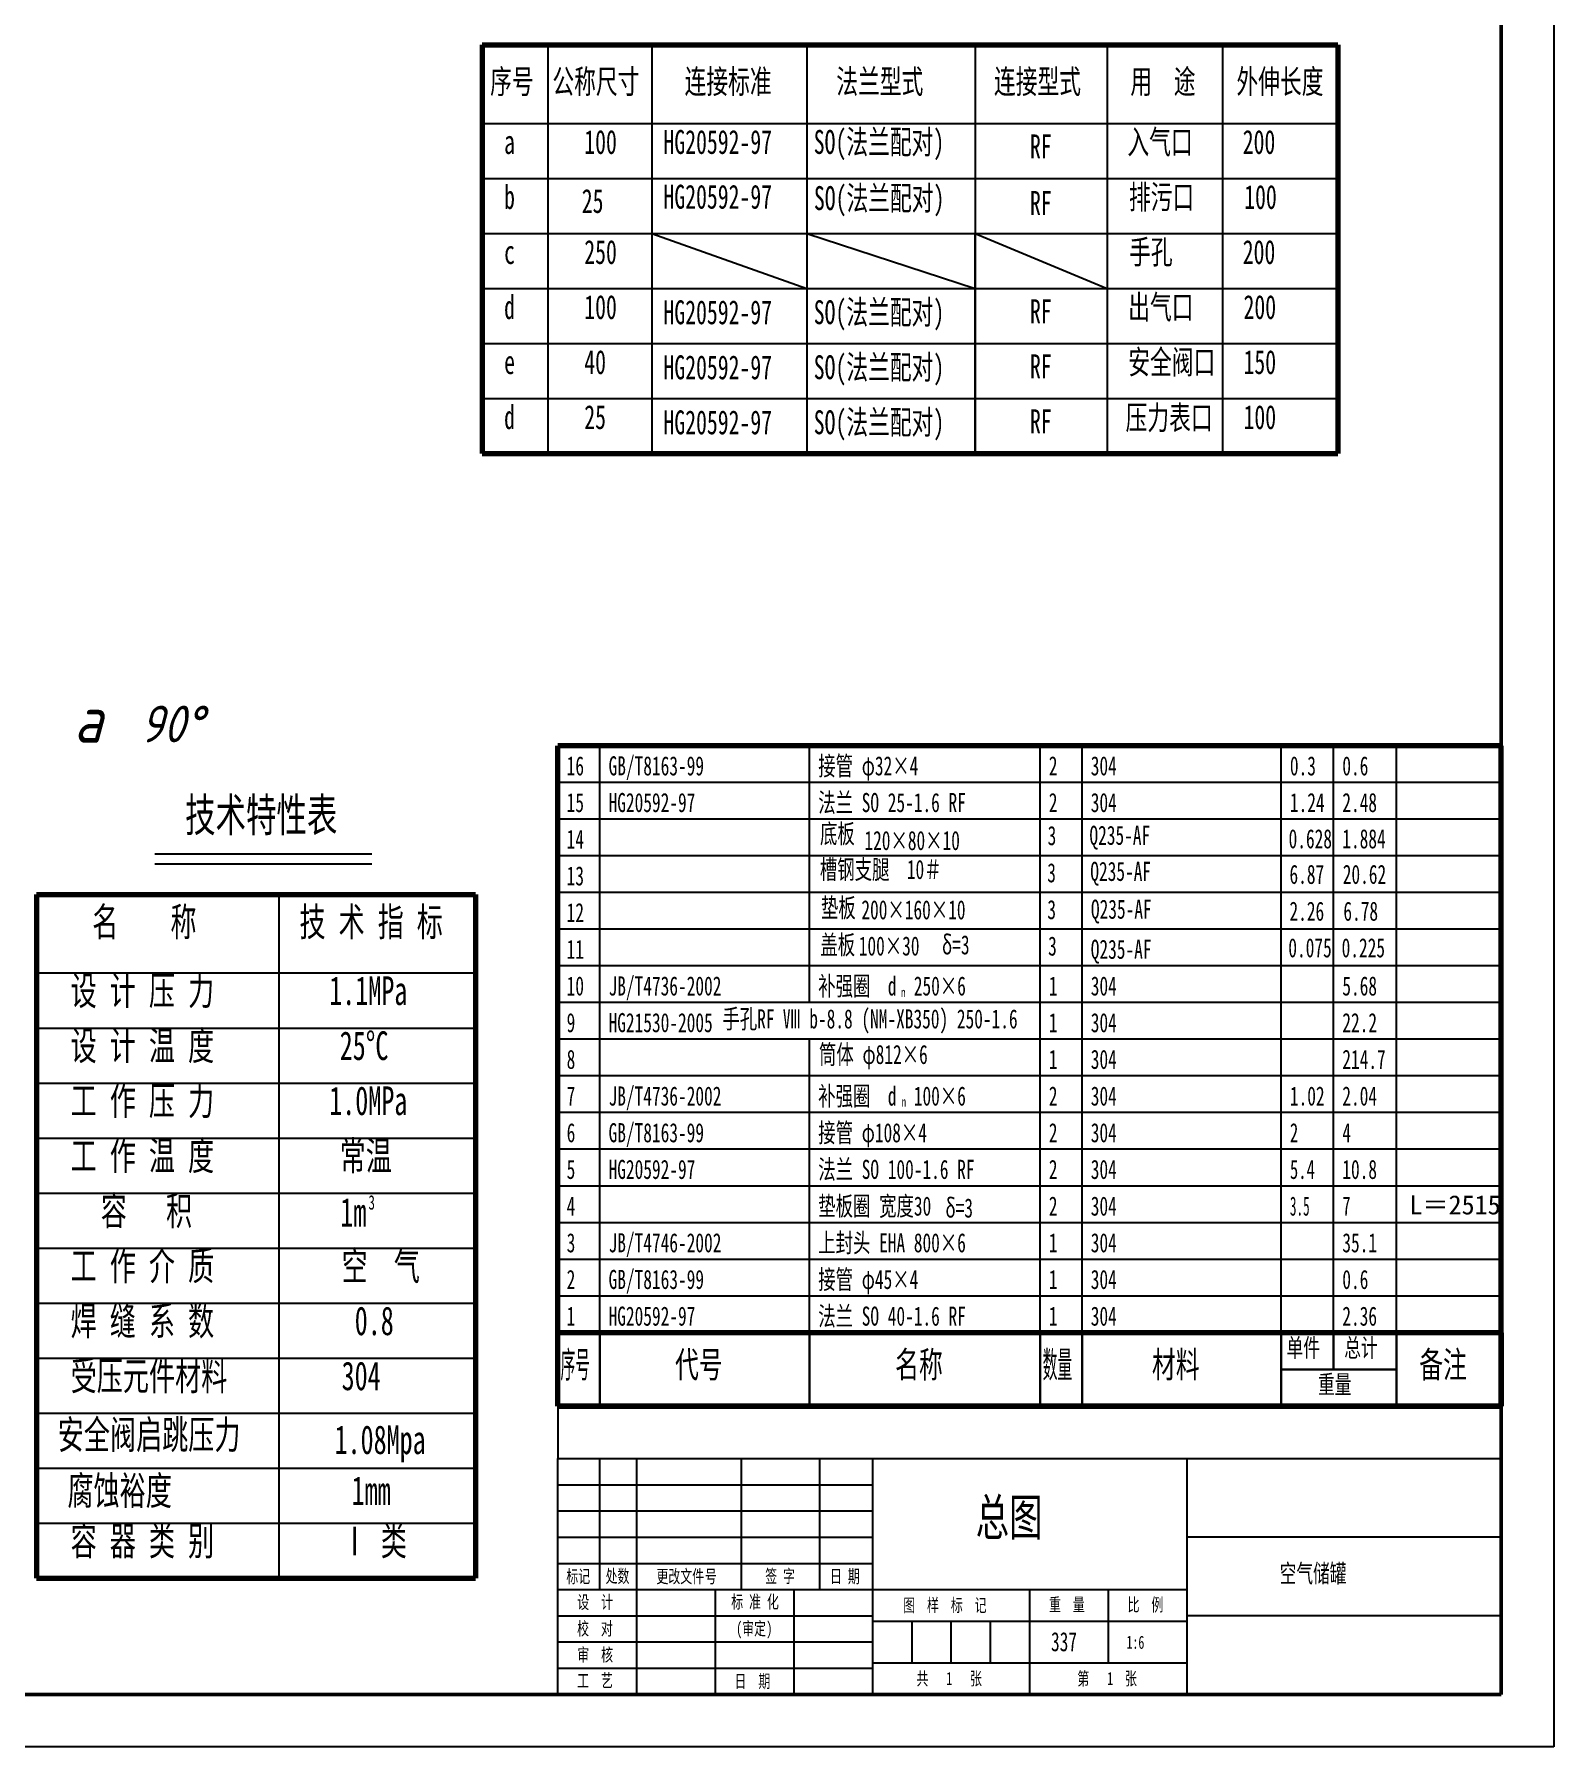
# Model space of a CAD drawing. Header units: millimetres. Extents: x -1120 to 2444, y -2801 to 2245.
# Drawn here: x 705 to 2444, y -2801 to -841 of the extents above; entities that cross this region are included whole.
import ezdxf

# ---------------------------------------------------------------- set-up
doc = ezdxf.new("R2010")
doc.units = ezdxf.units.MM
for name, color, linetype, lineweight in [('CAXA0', 7, 'Continuous', 70), ('CAXA3', 7, 'Continuous', 25), ('CAXA4', 3, 'Continuous', 25)]:
    doc.layers.add(name, color=color, linetype=linetype, lineweight=lineweight)
doc.layers.add('标注', color=254, linetype='Continuous')
doc.styles.add('GB', font='gbeitc.shx', dxfattribs={"bigfont": 'gbcbig.shx'})
doc.styles.get("Standard").update_dxf_attribs({"font": 'SIMFANG.TTF'})
doc.styles.add('TextStyle1', font='SIMFANG.TTF', dxfattribs={"width": 0.412111})
doc.styles.add('TextStyle2', font='SimSun.ttf', dxfattribs={"width": 0.640059})
doc.styles.add('TextStyle3', font='SimSun.ttf', dxfattribs={"width": 0.505855})
doc.styles.add('TextStyle4', font='SimSun.ttf', dxfattribs={"width": 0.6349})
doc.styles.add('UserTxtStyle10', font='SimSun.ttf', dxfattribs={"width": 0.667})
doc.styles.add('UserTxtStyle7', font='SIMFANG.TTF', dxfattribs={"width": 0.667})
doc.styles.add('标准', font='SIMFANG.TTF', dxfattribs={"width": 0.667})

# ---------------------------------------------------------------- blocks, each defined once
blk = doc.blocks.new('CAXBLOCK83', base_point=(1300, -895))
at = {"layer": 'CAXA3', "color": 0, "linetype": 'Continuous', "lineweight": 70}
for p, q in [((1300, -895), (1300, -755)), ((1380, -755), (1300, -755)), ((1300, -895), (1380, -895))]:
    blk.add_line(p, q, dxfattribs=at)
at = {"layer": 'CAXA3', "color": 0, "linetype": 'Continuous', "lineweight": 25}
blk.add_line((1380, -755), (1380, -895), dxfattribs=at)
at = {"layer": 'CAXA3', "color": 0, "linetype": 'Continuous', "lineweight": 25, "insert": (1305, -790.75), "char_height": 50, "attachment_point": 1, "style": 'TextStyle1'}
blk.add_mtext('\\fFangSong_GB2312|b0|i0|p34;序号', dxfattribs=at)
blk = doc.blocks.new('CAXBLOCK84', base_point=(1300, -895))
at = {"layer": 'CAXA3', "color": 0, "linetype": 'Continuous', "lineweight": 25}
for p, q in [((1380, -895), (1380, -755)), ((1780, -755), (1780, -895))]:
    blk.add_line(p, q, dxfattribs=at)
at = {"layer": 'CAXA3', "color": 0, "linetype": 'Continuous', "lineweight": 70}
for p, q in [((1780, -755), (1380, -755)), ((1380, -895), (1780, -895))]:
    blk.add_line(p, q, dxfattribs=at)
at = {"layer": 'CAXA3', "color": 0, "linetype": 'Continuous', "lineweight": 25, "insert": (1523.4, -790.7), "char_height": 50, "attachment_point": 1, "style": 'UserTxtStyle7'}
blk.add_mtext('\\fFangSong_GB2312|b0|i0|p34;代号', dxfattribs=at)
blk = doc.blocks.new('CAXBLOCK85', base_point=(1300, -895))
at = {"layer": 'CAXA3', "color": 0, "linetype": 'Continuous', "lineweight": 25}
for p, q in [((1780, -895), (1780, -755)), ((2220, -755), (2220, -895))]:
    blk.add_line(p, q, dxfattribs=at)
at = {"layer": 'CAXA3', "color": 0, "linetype": 'Continuous', "lineweight": 70}
for p, q in [((2220, -755), (1780, -755)), ((1780, -895), (2220, -895))]:
    blk.add_line(p, q, dxfattribs=at)
at = {"layer": 'CAXA3', "color": 0, "linetype": 'Continuous', "lineweight": 25, "insert": (1943.4, -790.7), "char_height": 50, "attachment_point": 1, "style": 'UserTxtStyle7'}
blk.add_mtext('\\fFangSong_GB2312|b0|i0|p34;名称', dxfattribs=at)
blk = doc.blocks.new('CAXBLOCK86', base_point=(1300, -895))
at = {"layer": 'CAXA3', "color": 0, "linetype": 'Continuous', "lineweight": 25}
for p, q in [((2220, -895), (2220, -755)), ((2300, -755), (2300, -895))]:
    blk.add_line(p, q, dxfattribs=at)
at = {"layer": 'CAXA3', "color": 0, "linetype": 'Continuous', "lineweight": 70}
for p, q in [((2300, -755), (2220, -755)), ((2220, -895), (2300, -895))]:
    blk.add_line(p, q, dxfattribs=at)
at = {"layer": 'CAXA3', "color": 0, "linetype": 'Continuous', "lineweight": 25, "insert": (2225, -790.75), "char_height": 50, "attachment_point": 1, "style": 'TextStyle1'}
blk.add_mtext('\\fFangSong_GB2312|b0|i0|p34;数量', dxfattribs=at)
blk = doc.blocks.new('CAXBLOCK87', base_point=(1300, -895))
at = {"layer": 'CAXA3', "color": 0, "linetype": 'Continuous', "lineweight": 25}
for p, q in [((2300, -895), (2300, -755)), ((2680, -755), (2680, -895))]:
    blk.add_line(p, q, dxfattribs=at)
at = {"layer": 'CAXA3', "color": 0, "linetype": 'Continuous', "lineweight": 70}
for p, q in [((2680, -755), (2300, -755)), ((2300, -895), (2680, -895))]:
    blk.add_line(p, q, dxfattribs=at)
at = {"layer": 'CAXA3', "color": 0, "linetype": 'Continuous', "lineweight": 25, "insert": (2433.4, -790.7), "char_height": 50, "attachment_point": 1, "style": 'UserTxtStyle7'}
blk.add_mtext('\\fFangSong_GB2312|b0|i0|p34;材料', dxfattribs=at)
blk = doc.blocks.new('CAXBLOCK88', base_point=(1300, -895))
at = {"layer": 'CAXA3', "color": 0, "linetype": 'Continuous', "lineweight": 25}
for p, q in [((2680, -895), (2680, -825)), ((2900, -825), (2680, -825)), ((2900, -825), (2900, -895))]:
    blk.add_line(p, q, dxfattribs=at)
at = {"layer": 'CAXA3', "color": 0, "linetype": 'Continuous', "lineweight": 70}
blk.add_line((2680, -895), (2900, -895), dxfattribs=at)
at = {"layer": 'CAXA3', "color": 0, "linetype": 'Continuous', "lineweight": 25, "insert": (2750.3, -836), "char_height": 35, "attachment_point": 1, "style": 'UserTxtStyle7'}
blk.add_mtext('\\fFangSong_GB2312|b0|i0|p34;重量', dxfattribs=at)
blk = doc.blocks.new('CAXBLOCK89', base_point=(1300, -895))
at = {"layer": 'CAXA3', "color": 0, "linetype": 'Continuous', "lineweight": 25}
for p, q in [((2680, -825), (2680, -755)), ((2780, -755), (2780, -825)), ((2680, -825), (2780, -825))]:
    blk.add_line(p, q, dxfattribs=at)
at = {"layer": 'CAXA3', "color": 0, "linetype": 'Continuous', "lineweight": 70}
blk.add_line((2780, -755), (2680, -755), dxfattribs=at)
at = {"layer": 'CAXA3', "color": 0, "linetype": 'Continuous', "lineweight": 25, "insert": (2690.3, -766), "char_height": 35, "attachment_point": 1, "style": 'UserTxtStyle7'}
blk.add_mtext('\\fFangSong_GB2312|b0|i0|p34;单件', dxfattribs=at)
blk = doc.blocks.new('CAXBLOCK90', base_point=(1300, -895))
at = {"layer": 'CAXA3', "color": 0, "linetype": 'Continuous', "lineweight": 25}
for p, q in [((2780, -825), (2780, -755)), ((2900, -755), (2900, -825)), ((2780, -825), (2900, -825))]:
    blk.add_line(p, q, dxfattribs=at)
at = {"layer": 'CAXA3', "color": 0, "linetype": 'Continuous', "lineweight": 70}
blk.add_line((2900, -755), (2780, -755), dxfattribs=at)
at = {"layer": 'CAXA3', "color": 0, "linetype": 'Continuous', "lineweight": 25, "insert": (2800.3, -766), "char_height": 35, "attachment_point": 1, "style": 'UserTxtStyle7'}
blk.add_mtext('\\fFangSong_GB2312|b0|i0|p34;总计', dxfattribs=at)
blk = doc.blocks.new('CAXBLOCK91', base_point=(1300, -895))
at = {"layer": 'CAXA3', "color": 0, "linetype": 'Continuous', "lineweight": 25}
blk.add_line((2900, -895), (2900, -755), dxfattribs=at)
at = {"layer": 'CAXA3', "color": 0, "linetype": 'Continuous', "lineweight": 70}
for p, q in [((3100, -755), (2900, -755)), ((3100, -755), (3100, -895)), ((2900, -895), (3100, -895))]:
    blk.add_line(p, q, dxfattribs=at)
at = {"layer": 'CAXA3', "color": 0, "linetype": 'Continuous', "lineweight": 25, "insert": (2943.4, -790.7), "char_height": 50, "attachment_point": 1, "style": 'UserTxtStyle7'}
blk.add_mtext('\\fFangSong_GB2312|b0|i0|p34;备注', dxfattribs=at)
blk = doc.blocks.new('CAXBLOCK92', base_point=(1300, -895))
at = {"layer": 'CAXA3', "color": 0, "linetype": 'Continuous', "lineweight": 70}
for p, q in [((3100, -895), (3100, -755)), ((3100, -755), (3100, -895))]:
    blk.add_line(p, q, dxfattribs=at)

msp = doc.modelspace()

# ---------------------------------------------------------------- linework, layer by layer
msp.add_line((2444.1, 2244.6), (2444.1, -2801.4))
at = {"lineweight": 50}
for p, q in [((2384.1, 2184.6), (2384.1, -2741.4)), ((2384.1, -2741.4), (-969.9, -2741.4))]:
    msp.add_line(p, q, dxfattribs=at)
at = {"lineweight": -3}
for p, q in [((2384.1, -2285.4), (2384.1, -2243.4)), ((2384.1, -2327.4), (2384.1, -2285.4)), ((2384.1, -2327.4), (2384.1, -2411.4)), ((2384.1, -2411.4), (2384.1, -2327.4)), ((2384.1, -2327.4), (2384.1, -2411.4)), ((1304.1, -2411.4), (1352.1, -2411.4)), ((2384.1, -2411.4), (1304.1, -2411.4)), ((1304.1, -2411.4), (1304.1, -2471.4)), ((1352.1, -2411.4), (1592.1, -2411.4)), ((1592.1, -2411.4), (1856.1, -2411.4)), ((1856.1, -2411.4), (1904.1, -2411.4)), ((1904.1, -2411.4), (2132.1, -2411.4)), ((2132.1, -2411.4), (2264.1, -2411.4)), ((2264.1, -2411.4), (2384.1, -2411.4)), ((2384.1, -2471.4), (2384.1, -2411.4)), ((1304.1, -2741.4), (1304.1, -2471.4)), ((1304.1, -2471.4), (2384.1, -2471.4)), ((1304.1, -2471.4), (2384.1, -2471.4)), ((1352.1, -2621.4), (1352.1, -2471.4)), ((1394.1, -2471.4), (1394.1, -2741.4)), ((1514.1, -2621.4), (1514.1, -2471.4)), ((1604.1, -2621.4), (1604.1, -2471.4)), ((1664.1, -2471.4), (1664.1, -2741.4)), ((2024.1, -2471.4), (2024.1, -2741.4)), ((2384.1, -2471.4), (2384.1, -2741.4)), ((1304.1, -2501.4), (1664.1, -2501.4)), ((1304.1, -2531.4), (1664.1, -2531.4)), ((1304.1, -2561.4), (1664.1, -2561.4)), ((2384.1, -2561.4), (2024.1, -2561.4)), ((1304.1, -2591.4), (1664.1, -2591.4)), ((1304.1, -2621.4), (2024.1, -2621.4)), ((1484.1, -2621.4), (1484.1, -2741.4)), ((1574.1, -2621.4), (1574.1, -2741.4)), ((1844.1, -2621.4), (1844.1, -2741.4)), ((1934.1, -2621.4), (1934.1, -2705.4)), ((1304.1, -2651.4), (1664.1, -2651.4)), ((1664.1, -2657.4), (2024.1, -2657.4)), ((1709.1, -2657.4), (1709.1, -2705.4)), ((1754.1, -2657.4), (1754.1, -2705.4)), ((1799.1, -2657.4), (1799.1, -2705.4)), ((2384.1, -2651.4), (2024.1, -2651.4)), ((1304.1, -2681.4), (1664.1, -2681.4)), ((1664.1, -2705.4), (2024.1, -2705.4)), ((1304.1, -2711.4), (1484.1, -2711.4)), ((1484.1, -2711.4), (1664.1, -2711.4)), ((2384.1, -2741.4), (1304.1, -2741.4)), ((2444.1, -2801.4), (-1119.9, -2801.4))]:
    msp.add_line(p, q, dxfattribs=at)
at = {"layer": 'CAXA0'}
for p, q in [((1217.5, -852.9), (1915, -852.9)), ((1217.5, -852.9), (1217.5, -1320.9)), ((1816.2, -852.9), (2064.8, -852.9)), ((1948.3, -852.9), (2196.9, -852.9)), ((2196.9, -852.9), (2196.9, -1320.9)), ((1217.5, -1320.9), (1915, -1320.9)), ((1217.5, -1320.9), (1915, -1320.9)), ((1816.2, -1320.9), (2064.8, -1320.9)), ((1816.2, -1320.9), (2064.8, -1320.9)), ((1948.3, -1320.9), (2196.9, -1320.9)), ((707.1, -1825.5), (1209.6, -1825.5)), ((707.1, -1825.5), (707.1, -2608.5)), ((1209.6, -1825.5), (1209.6, -2608.5)), ((2384.1, -2411.4), (1304.1, -2411.4)), ((707.1, -2608.5), (1209.6, -2608.5))]:
    msp.add_line(p, q, dxfattribs=at)
at = {"layer": 'CAXA3'}
for p, q in [((1292.5, -852.9), (1292.5, -1320.9)), ((1411.5, -852.9), (1411.5, -1320.9)), ((1411.5, -852.9), (1411.5, -1320.9)), ((1589, -852.9), (1589, -1320.9)), ((1781.6, -852.9), (1781.6, -1320.9)), ((1932.8, -852.9), (1932.8, -1320.9)), ((2064.8, -852.9), (2064.8, -1320.9)), ((2064.8, -852.9), (2064.8, -1320.9)), ((1217.5, -942.9), (1915, -942.9)), ((1816.2, -942.9), (2064.8, -942.9)), ((1948.3, -942.9), (2196.9, -942.9)), ((1217.5, -1005.9), (1915, -1005.9)), ((1816.2, -1005.9), (2064.8, -1005.9)), ((1948.3, -1005.9), (2196.9, -1005.9)), ((1217.5, -1068.9), (1915, -1068.9)), ((1816.2, -1068.9), (2064.8, -1068.9)), ((1948.3, -1068.9), (2196.9, -1068.9)), ((1217.5, -1131.9), (1915, -1131.9)), ((1816.2, -1131.9), (2064.8, -1131.9)), ((1948.3, -1131.9), (2196.9, -1131.9)), ((1217.5, -1194.9), (1915, -1194.9)), ((1217.5, -1194.9), (1915, -1194.9)), ((1816.2, -1194.9), (2064.8, -1194.9)), ((1816.2, -1194.9), (2064.8, -1194.9)), ((1948.3, -1194.9), (2196.9, -1194.9)), ((1217.5, -1257.9), (1915, -1257.9)), ((1217.5, -1257.9), (1915, -1257.9)), ((1816.2, -1257.9), (2064.8, -1257.9)), ((1816.2, -1257.9), (2064.8, -1257.9)), ((1948.3, -1257.9), (2196.9, -1257.9)), ((1948.3, -1257.9), (2196.9, -1257.9)), ((842.8, -1779.1), (1091.2, -1779.1)), ((842.8, -1790.4), (1091.2, -1790.4)), ((984.6, -1825.5), (984.6, -2608.5)), ((707.1, -1915.5), (1209.6, -1915.5)), ((707.1, -1978.5), (1209.6, -1978.5)), ((707.1, -2041.5), (1209.6, -2041.5)), ((707.1, -2104.5), (1209.6, -2104.5)), ((707.1, -2167.5), (1209.6, -2167.5)), ((707.1, -2230.5), (1209.6, -2230.5)), ((707.1, -2293.5), (1209.6, -2293.5)), ((707.1, -2293.5), (1209.6, -2293.5)), ((707.1, -2356.5), (1209.6, -2356.5)), ((707.1, -2419.5), (1209.6, -2419.5)), ((707.1, -2419.5), (1209.6, -2419.5)), ((707.1, -2482.5), (1209.6, -2482.5)), ((707.1, -2545.5), (1209.6, -2545.5)), ((707.1, -2545.5), (1209.6, -2545.5)), ((707.1, -2545.5), (1209.6, -2545.5))]:
    msp.add_line(p, q, dxfattribs=at)
at = {"layer": 'CAXA3', "linetype": 'Continuous', "lineweight": 25}
for p, q in [((2384.1, -1655.4), (1304.1, -1655.4)), ((2384.1, -1655.4), (1304.1, -1655.4)), ((1352.1, -1697.4), (1352.1, -1655.4)), ((1592.1, -1697.4), (1592.1, -1655.4)), ((1856.1, -1697.4), (1856.1, -1655.4)), ((1904.1, -1697.4), (1904.1, -1655.4)), ((2132.1, -1697.4), (2132.1, -1655.4)), ((2192.1, -1697.4), (2192.1, -1655.4)), ((2264.1, -1697.4), (2264.1, -1655.4)), ((2384.1, -1697.4), (1304.1, -1697.4)), ((2384.1, -1697.4), (1304.1, -1697.4)), ((1352.1, -1739.4), (1352.1, -1697.4)), ((1592.1, -1739.4), (1592.1, -1697.4)), ((1856.1, -1739.4), (1856.1, -1697.4)), ((1904.1, -1739.4), (1904.1, -1697.4)), ((2132.1, -1739.4), (2132.1, -1697.4)), ((2192.1, -1739.4), (2192.1, -1697.4)), ((2264.1, -1739.4), (2264.1, -1697.4)), ((2384.1, -1739.4), (1304.1, -1739.4)), ((2384.1, -1739.4), (1304.1, -1739.4)), ((1352.1, -1781.4), (1352.1, -1739.4)), ((1592.1, -1781.4), (1592.1, -1739.4)), ((1856.1, -1781.4), (1856.1, -1739.4)), ((1904.1, -1781.4), (1904.1, -1739.4)), ((2132.1, -1781.4), (2132.1, -1739.4)), ((2192.1, -1781.4), (2192.1, -1739.4)), ((2264.1, -1781.4), (2264.1, -1739.4)), ((2384.1, -1781.4), (1304.1, -1781.4)), ((2384.1, -1781.4), (1304.1, -1781.4)), ((2384.1, -1781.4), (1304.1, -1781.4)), ((2384.1, -1781.4), (1304.1, -1781.4)), ((2384.1, -1781.4), (1304.1, -1781.4)), ((1352.1, -1823.4), (1352.1, -1781.4)), ((1592.1, -1823.4), (1592.1, -1781.4)), ((1856.1, -1823.4), (1856.1, -1781.4)), ((1904.1, -1823.4), (1904.1, -1781.4)), ((2132.1, -1823.4), (2132.1, -1781.4)), ((2192.1, -1823.4), (2192.1, -1781.4)), ((2264.1, -1823.4), (2264.1, -1781.4)), ((2384.1, -1823.4), (1304.1, -1823.4)), ((2384.1, -1823.4), (1304.1, -1823.4)), ((1352.1, -1865.4), (1352.1, -1823.4)), ((1592.1, -1865.4), (1592.1, -1823.4)), ((1856.1, -1865.4), (1856.1, -1823.4)), ((1904.1, -1865.4), (1904.1, -1823.4)), ((2132.1, -1865.4), (2132.1, -1823.4)), ((2192.1, -1865.4), (2192.1, -1823.4)), ((2264.1, -1865.4), (2264.1, -1823.4)), ((2384.1, -1865.4), (1304.1, -1865.4)), ((2384.1, -1865.4), (1304.1, -1865.4)), ((1352.1, -1907.4), (1352.1, -1865.4)), ((1592.1, -1907.4), (1592.1, -1865.4)), ((1856.1, -1907.4), (1856.1, -1865.4)), ((1904.1, -1907.4), (1904.1, -1865.4)), ((2132.1, -1907.4), (2132.1, -1865.4)), ((2192.1, -1907.4), (2192.1, -1865.4)), ((2264.1, -1907.4), (2264.1, -1865.4)), ((2384.1, -1907.4), (1304.1, -1907.4)), ((2384.1, -1907.4), (1304.1, -1907.4)), ((1352.1, -1949.4), (1352.1, -1907.4)), ((1592.1, -1949.4), (1592.1, -1907.4)), ((1856.1, -1949.4), (1856.1, -1907.4)), ((1904.1, -1949.4), (1904.1, -1907.4)), ((2132.1, -1949.4), (2132.1, -1907.4)), ((2192.1, -1949.4), (2192.1, -1907.4)), ((2264.1, -1949.4), (2264.1, -1907.4)), ((2384.1, -1949.4), (1304.1, -1949.4)), ((2384.1, -1949.4), (1304.1, -1949.4)), ((1352.1, -1991.4), (1352.1, -1949.4)), ((1856.1, -1991.4), (1856.1, -1949.4)), ((1904.1, -1991.4), (1904.1, -1949.4)), ((2132.1, -1991.4), (2132.1, -1949.4)), ((2192.1, -1991.4), (2192.1, -1949.4)), ((2264.1, -1991.4), (2264.1, -1949.4)), ((2384.1, -1991.4), (1304.1, -1991.4)), ((2384.1, -1991.4), (1304.1, -1991.4)), ((1352.1, -2033.4), (1352.1, -1991.4)), ((1592.1, -2033.4), (1592.1, -1991.4)), ((1856.1, -2033.4), (1856.1, -1991.4)), ((1904.1, -2033.4), (1904.1, -1991.4)), ((2132.1, -2033.4), (2132.1, -1991.4)), ((2192.1, -2033.4), (2192.1, -1991.4)), ((2264.1, -2033.4), (2264.1, -1991.4)), ((2384.1, -2033.4), (1304.1, -2033.4)), ((2384.1, -2033.4), (1304.1, -2033.4)), ((1352.1, -2075.4), (1352.1, -2033.4)), ((1592.1, -2075.4), (1592.1, -2033.4)), ((1856.1, -2075.4), (1856.1, -2033.4)), ((1904.1, -2075.4), (1904.1, -2033.4)), ((2132.1, -2075.4), (2132.1, -2033.4)), ((2192.1, -2075.4), (2192.1, -2033.4)), ((2264.1, -2075.4), (2264.1, -2033.4)), ((2384.1, -2075.4), (1304.1, -2075.4)), ((2384.1, -2075.4), (1304.1, -2075.4)), ((1352.1, -2117.4), (1352.1, -2075.4)), ((1592.1, -2117.4), (1592.1, -2075.4)), ((1856.1, -2117.4), (1856.1, -2075.4)), ((1904.1, -2117.4), (1904.1, -2075.4)), ((2132.1, -2117.4), (2132.1, -2075.4)), ((2192.1, -2117.4), (2192.1, -2075.4)), ((2264.1, -2117.4), (2264.1, -2075.4)), ((2384.1, -2117.4), (1304.1, -2117.4)), ((2384.1, -2117.4), (1304.1, -2117.4)), ((1352.1, -2159.4), (1352.1, -2117.4)), ((1592.1, -2159.4), (1592.1, -2117.4)), ((1856.1, -2159.4), (1856.1, -2117.4)), ((1904.1, -2159.4), (1904.1, -2117.4)), ((2132.1, -2159.4), (2132.1, -2117.4)), ((2192.1, -2159.4), (2192.1, -2117.4)), ((2264.1, -2159.4), (2264.1, -2117.4)), ((2384.1, -2159.4), (1304.1, -2159.4)), ((2384.1, -2159.4), (1304.1, -2159.4)), ((1352.1, -2201.4), (1352.1, -2159.4)), ((1592.1, -2201.4), (1592.1, -2159.4)), ((1856.1, -2201.4), (1856.1, -2159.4)), ((1904.1, -2201.4), (1904.1, -2159.4)), ((2132.1, -2201.4), (2132.1, -2159.4)), ((2192.1, -2201.4), (2192.1, -2159.4)), ((2264.1, -2201.4), (2264.1, -2159.4)), ((2384.1, -2201.4), (1304.1, -2201.4)), ((2384.1, -2201.4), (1304.1, -2201.4)), ((1352.1, -2243.4), (1352.1, -2201.4)), ((1592.1, -2243.4), (1592.1, -2201.4)), ((1856.1, -2243.4), (1856.1, -2201.4)), ((1904.1, -2243.4), (1904.1, -2201.4)), ((2132.1, -2243.4), (2132.1, -2201.4)), ((2192.1, -2243.4), (2192.1, -2201.4)), ((2264.1, -2243.4), (2264.1, -2201.4)), ((2384.1, -2243.4), (1304.1, -2243.4)), ((2384.1, -2243.4), (1304.1, -2243.4)), ((1352.1, -2285.4), (1352.1, -2243.4)), ((1592.1, -2285.4), (1592.1, -2243.4)), ((1856.1, -2285.4), (1856.1, -2243.4)), ((1904.1, -2285.4), (1904.1, -2243.4)), ((2132.1, -2285.4), (2132.1, -2243.4)), ((2192.1, -2285.4), (2192.1, -2243.4)), ((2264.1, -2285.4), (2264.1, -2243.4)), ((2384.1, -2285.4), (1304.1, -2285.4)), ((2384.1, -2285.4), (1304.1, -2285.4)), ((1352.1, -2327.4), (1352.1, -2285.4)), ((1592.1, -2327.4), (1592.1, -2285.4)), ((1856.1, -2327.4), (1856.1, -2285.4)), ((1904.1, -2327.4), (1904.1, -2285.4)), ((2132.1, -2327.4), (2132.1, -2285.4)), ((2192.1, -2327.4), (2192.1, -2285.4)), ((2264.1, -2327.4), (2264.1, -2285.4)), ((2384.1, -2327.4), (1304.1, -2327.4))]:
    msp.add_line(p, q, dxfattribs=at)
at = {"layer": 'CAXA3', "linetype": 'Continuous', "lineweight": 70}
for p, q in [((1304.1, -1697.4), (1304.1, -1655.4)), ((2384.1, -1655.4), (1304.1, -1655.4)), ((2384.1, -1697.4), (2384.1, -1655.4)), ((1304.1, -1739.4), (1304.1, -1697.4)), ((2384.1, -1739.4), (2384.1, -1697.4)), ((1304.1, -1781.4), (1304.1, -1739.4)), ((2384.1, -1781.4), (2384.1, -1739.4)), ((1304.1, -1823.4), (1304.1, -1781.4)), ((2384.1, -1823.4), (2384.1, -1781.4)), ((1304.1, -1865.4), (1304.1, -1823.4)), ((2384.1, -1865.4), (2384.1, -1823.4)), ((1304.1, -1907.4), (1304.1, -1865.4)), ((2384.1, -1907.4), (2384.1, -1865.4)), ((1304.1, -1949.4), (1304.1, -1907.4)), ((2384.1, -1949.4), (2384.1, -1907.4)), ((1304.1, -1991.4), (1304.1, -1949.4)), ((2384.1, -1991.4), (2384.1, -1949.4)), ((1304.1, -2033.4), (1304.1, -1991.4)), ((2384.1, -2033.4), (2384.1, -1991.4)), ((1304.1, -2075.4), (1304.1, -2033.4)), ((2384.1, -2075.4), (2384.1, -2033.4)), ((1304.1, -2117.4), (1304.1, -2075.4)), ((2384.1, -2117.4), (2384.1, -2075.4)), ((1304.1, -2159.4), (1304.1, -2117.4)), ((2384.1, -2159.4), (2384.1, -2117.4)), ((1304.1, -2201.4), (1304.1, -2159.4)), ((2384.1, -2201.4), (2384.1, -2159.4)), ((1304.1, -2243.4), (1304.1, -2201.4)), ((2384.1, -2243.4), (2384.1, -2201.4)), ((1304.1, -2285.4), (1304.1, -2243.4)), ((2384.1, -2285.4), (2384.1, -2243.4)), ((1304.1, -2327.4), (1304.1, -2285.4)), ((2384.1, -2327.4), (2384.1, -2285.4))]:
    msp.add_line(p, q, dxfattribs=at)
at = {"layer": '标注'}
for p, q in [((1411.5, -1068.9), (1589, -1131.9)), ((1589, -1068.9), (1781.6, -1131.9)), ((1781.6, -1320.9), (1781.6, -1068.9)), ((1781.6, -1068.9), (1932.8, -1131.9))]:
    msp.add_line(p, q, dxfattribs=at)

# ---------------------------------------------------------------- block references
at = {"layer": 'CAXA3', "xscale": 0.5999999999994543, "yscale": 0.5999999999994543, "zscale": 0.6000000000001364}
for name in ['CAXBLOCK83', 'CAXBLOCK84', 'CAXBLOCK85', 'CAXBLOCK86', 'CAXBLOCK87', 'CAXBLOCK89', 'CAXBLOCK90', 'CAXBLOCK91', 'CAXBLOCK92', 'CAXBLOCK88']:
    msp.add_blockref(name, (1304.1, -2411.4), dxfattribs=at)

# ---------------------------------------------------------------- texts
at = {"lineweight": -3, "style": '标准', "width": 0.667}
for s, p in [('标记', (1313.7, -2613.8)), ('处数', (1358.7, -2613.5)), ('更改文件', (1416.9, -2613.8)), ('号', (1472.3, -2613.8)), ('签 字', (1541.4, -2613.5)), ('日 期', (1615.5, -2613.8)), ('设  计', (1326.3, -2643.3)), ('标 准 化', (1502.5, -2642.9)), ('图  样  标  记', (1699.4, -2646.8)), ('重  量', (1866.3, -2646.1)), ('比  例', (1956.3, -2646.2)), ('校  对', (1326.1, -2673.6)), ('(', (1508.2, -2673.5)), ('审定', (1515.1, -2673.5)), (')', (1542.8, -2673.5)), ('1:6', (1955, -2689.2)), ('审  核', (1326.3, -2703.5)), ('工  艺', (1326.1, -2733.1)), ('日  期', (1506.3, -2733.8)), ('共   1   张', (1714.6, -2730.8)), ('第   1  张', (1898.8, -2730.8))]:
    msp.add_text(s, height=15, dxfattribs=at).set_placement(p)
at = {"lineweight": -3, "insert": (1782.4, -2517.6), "char_height": 42, "attachment_point": 1, "style": '标准'}
msp.add_mtext('{\\fFangSong_GB2312|b0|i0|c134|p34;总}图', dxfattribs=at)
at = {"insert": (2130.4, -2592.4), "char_height": 21, "attachment_point": 1, "style": '标准'}
msp.add_mtext('{\\fFangSong_GB2312|b0|i0|c134|p34;空气储罐}', dxfattribs=at)
at = {"layer": 'CAXA3', "linetype": 'Continuous', "lineweight": 25, "attachment_point": 1}
for s, insert, char_height, style in [('\\fSimSun|b0|i0|p34;GB/T8163-99', (1362.1, -1667.4), 21.898, '标准'), ('接管 φ32×4 ', (1602.1, -1667.4), 21.9, '标准'), ('16', (1314.1, -1667.4), 21.9, '标准'), ('2', (1866.1, -1667.4), 21.9, '标准'), ('{\\fSimSun|b0|i0|c0|p34;304}', (1914.1, -1667.4), 21.898, '标准'), ('0.3', (2142.1, -1667.4), 21.9, '标准'), ('0.6', (2202.1, -1667.4), 21.9, '标准'), ('15', (1314.1, -1709.4), 21.9, '标准'), ('HG20592-97', (1362.1, -1709.4), 21.9, '标准'), ('法兰 SO 25-1.6 RF', (1602.1, -1709.4), 21.898, '标准'), ('2', (1866.1, -1709.4), 21.9, '标准'), ('304', (1914.1, -1709.4), 21.9, '标准'), ('1.24', (2142.1, -1709.4), 21.9, '标准'), ('2.48', (2202.1, -1709.4), 21.9, '标准'), ('{\\fSimSun|b0|i0|c134|p34;底板}', (1604.1, -1745.1), 21.898, '标准'), ('14', (1314.1, -1751.4), 21.9, '标准'), ('120×80×10', (1655, -1752.9), 21.9, '标准'), ('3', (1864.7, -1747.3), 21.9, '标准'), ('Q235-AF', (1912.6, -1746.9), 21.9, '标准'), ('0.628', (2140.6, -1750.9), 21.9, '标准'), ('1.884', (2202.1, -1750.9), 21.9, '标准'), ('{\\fSimSun|b0|i0|c134|p34;槽钢支腿}  10{\\fSimSun|b0|i0|c134|p34;＃}  ', (1604, -1786), 21.898, '标准'), ('13', (1314.1, -1793.4), 21.9, '标准'), ('3', (1864.3, -1789.8), 21.9, '标准'), ('Q235-AF', (1913.6, -1788.2), 21.9, '标准'), ('6.87', (2141.6, -1791.6), 21.9, '标准'), ('20.62', (2202.6, -1791.6), 21.9, '标准'), ('12', (1314.1, -1835.4), 21.9, '标准'), ('{\\fSimSun|b0|i0|c134|p34;垫板}', (1605.2, -1829.9), 21.898, '标准'), ('200×160×10', (1651.5, -1832.2), 21.9, '标准'), ('3', (1864.4, -1832), 21.9, '标准'), ('Q235-AF', (1914.3, -1831.5), 21.9, '标准'), ('2.26', (2141.6, -1833.8), 21.9, '标准'), ('6.78', (2203.3, -1833.8), 21.9, '标准'), ('11', (1314.1, -1877.4), 21.9, '标准'), ('{\\fSimSun|b0|i0|c134|p34;盖板}          {\\fSimSun|b0|i0|c134|p34;δ}=3', (1604.5, -1872.3), 21.898, '标准'), ('100×30', (1648.5, -1873.6), 21.9, '标准'), ('3', (1865.3, -1873.7), 21.9, '标准'), ('Q235-AF', (1914.1, -1877.4), 21.9, '标准'), ('0.075', (2140.3, -1875.7), 21.9, '标准'), ('0.225', (2201.3, -1875.7), 21.9, '标准'), ('10', (1314.1, -1919.4), 21.9, '标准'), ('JB/T4736-2002', (1362.1, -1919.4), 21.898, '标准'), ('{\\fSimSun|b0|i0|c134|p34;补强圈}  d  250{\\fFangSong_GB2312|b0|i0|c134|p34;×}6', (1602.1, -1919.4), 21.898, '标准'), ('{\\fSimSun|b0|i0|c0|p34;1}', (1866.1, -1919.4), 21.898, '标准'), ('304', (1914.1, -1919.4), 21.9, '标准'), ('5.68', (2202.1, -1919.4), 21.9, '标准'), ('{\\fSimSun|b0|i0|c0|p34;n}', (1697, -1932), 10.949, '标准'), ('{\\fSimSun|b0|i0|c134|p34;手孔RF Ⅷ b-8.8 (NM-XB350) 250-1.6}', (1492.4, -1957.1), 21.898, '标准'), ('9', (1314.1, -1961.4), 21.9, '标准'), ('{\\fSimSun|b0|i0|c0|p34;HG21530-2005}', (1362.1, -1961.4), 21.898, '标准'), ('1', (1866.1, -1961.4), 21.9, '标准'), ('{\\fSimSun|b0|i0|c0|p34;304}', (1914.1, -1961.4), 21.898, '标准'), ('22.2', (2202.1, -1961.4), 21.9, '标准'), ('{\\fFangSong_GB2312|b0|i0|c134|p34;筒体} φ812×6 ', (1603, -1997.8), 21.898, '标准'), ('8', (1314.1, -2003.4), 21.9, '标准'), ('\\fSimSun|b0|i0|p34;1', (1866.1, -2003.4), 21.898, '标准'), ('304', (1914.1, -2003.4), 21.9, '标准'), ('214.7', (2202.1, -2003.4), 21.9, '标准'), ('7', (1314.1, -2045.4), 21.9, '标准'), ('JB/T4736-2002', (1362.1, -2045.4), 21.898, '标准'), ('{\\fSimSun|b0|i0|c134|p34;补强圈}  d  100{\\fFangSong_GB2312|b0|i0|c134|p34;×}6', (1602.1, -2045.4), 21.898, '标准'), ('{\\fSimSun|b0|i0|c0|p34;2}', (1866.1, -2045.4), 21.898, '标准'), ('304', (1914.1, -2045.4), 21.9, '标准'), ('1.02', (2142.1, -2045.4), 21.9, '标准'), ('2.04', (2202.1, -2045.4), 21.9, '标准'), ('{\\fSimSun|b0|i0|c0|p34;n}', (1697.7, -2057.5), 10.949, '标准'), ('6', (1314.1, -2087.4), 21.9, '标准'), ('\\fSimSun|b0|i0|p34;GB/T8163-99', (1362.1, -2087.4), 21.898, '标准'), ('接管 φ108×4 ', (1602.1, -2087.4), 21.9, '标准'), ('2', (1866.1, -2087.4), 21.9, '标准'), ('{\\fSimSun|b0|i0|c0|p34;304}', (1914.1, -2087.4), 21.898, '标准'), ('2', (2142.1, -2087.4), 21.9, 'TextStyle2'), ('4', (2202.1, -2087.4), 21.9, '标准'), ('\\fSimSun|b0|i0|p34;5', (1314.1, -2129.4), 21.898, '标准'), ('HG20592-97', (1362.1, -2129.4), 21.9, '标准'), ('法兰 SO 100-1.6 RF', (1602.1, -2129.4), 21.898, '标准'), ('2', (1866.1, -2129.4), 21.9, '标准'), ('304', (1914.1, -2129.4), 21.9, '标准'), ('5.4', (2142.1, -2129.4), 21.9, 'TextStyle2'), ('10.8', (2202.1, -2129.4), 21.9, '标准'), ('\\fSimSun|b0|i0|p34;4', (1314.1, -2171.4), 21.898, '标准'), ('{\\fSimSun|b0|i0|c134|p34;垫板圈} {\\fSimSun|b0|i0|c134|p34;宽度}30 ', (1602.1, -2171.4), 21.898, '标准'), ('   δ=3\\P', (1717.8, -2173.6), 21.9, '标准'), ('2', (1866.1, -2171.4), 21.9, '标准'), ('304', (1914.1, -2171.4), 21.9, '标准'), ('3.5', (2142.1, -2171.4), 21.9, 'TextStyle3'), ('7', (2202.1, -2171.4), 21.9, 'TextStyle4'), ('\\fSimSun|b0|i0|p34;3', (1314.1, -2213.4), 21.898, '标准'), ('JB/T4746-2002', (1362.1, -2213.4), 21.898, '标准'), ('{\\fSimSun|b0|i0|c134|p34;上封头} EHA 800×6', (1602.1, -2213.4), 21.898, '标准'), ('\\fSimSun|b0|i0|p34;1', (1866.1, -2213.4), 21.898, '标准'), ('304', (1914.1, -2213.4), 21.9, '标准'), ('35.1', (2202.1, -2213.4), 21.9, '标准'), ('\\fSimSun|b0|i0|p34;GB/T8163-99', (1362.1, -2255.4), 21.898, '标准'), ('接管 φ45×4 ', (1602.1, -2255.4), 21.9, '标准'), ('\\fSimSun|b0|i0|p34;2', (1314.1, -2255.4), 21.898, '标准'), ('1', (1866.1, -2255.4), 21.9, '标准'), ('{\\fSimSun|b0|i0|c0|p34;304}', (1914.1, -2255.4), 21.898, '标准'), ('0.6', (2202.1, -2255.4), 21.9, '标准'), ('\\fSimSun|b0|i0|p34;1', (1314.1, -2297.4), 21.898, '标准'), ('HG20592-97', (1362.1, -2297.4), 21.9, '标准'), ('法兰 SO 40-1.6 RF', (1602.1, -2297.4), 21.898, '标准'), ('1', (1866.1, -2297.4), 21.9, '标准'), ('304', (1914.1, -2297.4), 21.9, '标准'), ('2.36', (2202.1, -2297.4), 21.9, '标准'), ('337', (1868.6, -2670.1), 21.9, '标准')]:
    msp.add_mtext(s, dxfattribs=dict(at, insert=insert, char_height=char_height, style=style))
at = {"layer": 'CAXA4', "linetype": 'Continuous', "lineweight": 25, "attachment_point": 1}
for s, insert, char_height, style in [('\\fSimSun|b0|i0|p34;序号', (1226.5, -881.2), 27.375, 'UserTxtStyle10'), ('\\fSimSun|b0|i0|p34;公称尺寸', (1297.8, -881.2), 27.375, 'UserTxtStyle10'), ('连接标准', (1449.1, -881.2), 27.38, 'UserTxtStyle10'), ('\\fSimSun|b0|i0|p34;法兰型式', (1622.8, -881.2), 27.375, 'UserTxtStyle10'), ('\\fSimSun|b0|i0|p34;连接型式', (1803.3, -881.2), 27.375, 'UserTxtStyle10'), ('\\fSimSun|b0|i0|p34;用  途', (1959.4, -881.2), 27.375, 'UserTxtStyle10'), ('{\\fSimSun|b0|i0|c134|p34;外伸长度}', (2080.9, -881.2), 27.375, 'UserTxtStyle10'), ('a', (1242.5, -950.4), 27.4, 'UserTxtStyle10'), ('100', (1334.3, -950.4), 27.38, 'UserTxtStyle10'), ('HG20592-97', (1425, -950.4), 27.38, '标准'), ('SO(法兰配对)', (1597, -950.4), 27.38, 'UserTxtStyle10'), ('RF', (1844.5, -955.5), 27.38, 'UserTxtStyle10'), ('{\\fSimSun|b0|i0|c134|p34;入气口}', (1956, -950.4), 27.375, 'UserTxtStyle10'), ('{\\fSimSun|b0|i0|c134|p34;200}', (2088.1, -950.4), 27.375, 'UserTxtStyle10'), ('b', (1242.5, -1013.4), 27.4, 'UserTxtStyle7'), (' 25', (1319, -1018), 27.38, 'UserTxtStyle10'), ('HG20592-97', (1425, -1013.1), 27.38, '标准'), ('SO(法兰配对)', (1597.2, -1014.7), 27.38, 'UserTxtStyle10'), ('{\\fSimSun|b0|i0|c134|p34;排污口}', (1957.8, -1013.4), 27.375, 'UserTxtStyle10'), ('{\\fSimSun|b0|i0|c134|p34;100}', (2089.8, -1013.4), 27.375, 'UserTxtStyle10'), ('RF', (1844.5, -1020.2), 27.38, 'UserTxtStyle10'), ('250', (1334.3, -1076.4), 27.38, 'UserTxtStyle7'), ('{\\fSimSun|b0|i0|c134|p34;手孔}', (1958, -1076.4), 27.375, 'UserTxtStyle10'), ('{\\fSimSun|b0|i0|c134|p34;200}', (2088.1, -1076.4), 27.375, 'UserTxtStyle10'), ('c', (1242.5, -1076.4), 27.4, 'UserTxtStyle7'), ('{\\fSimSun|b0|i0|c134|p34;出气口}', (1957, -1139.4), 27.375, 'UserTxtStyle10'), ('d', (1242.5, -1139.4), 27.4, 'UserTxtStyle7'), ('100', (1334.3, -1139.4), 27.38, 'UserTxtStyle7'), ('HG20592-97', (1425, -1145.4), 27.38, '标准'), ('SO(法兰配对)', (1597, -1145.3), 27.38, 'UserTxtStyle10'), ('RF', (1844.5, -1144.2), 27.38, 'UserTxtStyle10'), ('{\\fSimSun|b0|i0|c134|p34;200}', (2089, -1139.4), 27.375, 'UserTxtStyle10'), ('e', (1242.5, -1202.4), 27.4, 'UserTxtStyle7'), ('40', (1334.3, -1202.4), 27.38, 'UserTxtStyle7'), ('HG20592-97', (1425, -1208.4), 27.38, '标准'), ('SO(法兰配对)', (1597, -1208.3), 27.38, 'UserTxtStyle10'), ('RF', (1844.5, -1207.2), 27.38, 'UserTxtStyle10'), ('{\\fSimSun|b0|i0|c134|p34;安全阀口}', (1957, -1202.4), 27.375, 'UserTxtStyle10'), ('{\\fSimSun|b0|i0|c134|p34;150}', (2089, -1202.4), 27.375, 'UserTxtStyle10'), ('d', (1242.5, -1265.4), 27.4, 'UserTxtStyle7'), ('25', (1334.3, -1265.4), 27.38, 'UserTxtStyle7'), ('HG20592-97', (1425, -1271.4), 27.38, '标准'), ('SO(法兰配对)', (1597, -1271.3), 27.38, 'UserTxtStyle10'), ('RF', (1844.5, -1270.2), 27.38, 'UserTxtStyle10'), ('{\\fSimSun|b0|i0|c134|p34;压力表口}', (1954, -1266), 27.375, 'UserTxtStyle10'), ('{\\fSimSun|b0|i0|c134|p34;100}', (2089, -1265.4), 27.375, 'UserTxtStyle10'), ('\\fSimSun|b0|i0|p34;技术特性表', (877.3, -1715.3), 38.325, 'UserTxtStyle10'), ('\\fSimSun|b0|i0|p34;名    称', (771, -1840.5), 32.85, 'UserTxtStyle10'), ('\\fSimSun|b0|i0|p34;技 术 指 标', (1008.2, -1840.5), 32.85, '标准'), ('\\fSimSun|b0|i0|p34;设 计 压 力', (746.3, -1919.3), 32.85, 'UserTxtStyle10'), ('1.1MPa', (1042.3, -1919.3), 32.85, 'UserTxtStyle10'), ('\\fSimSun|b0|i0|p34;设 计 温 度', (746.3, -1982.3), 32.85, 'UserTxtStyle10'), ('25%%DC', (1054.3, -1982.3), 32.85, 'UserTxtStyle10'), ('\\fSimSun|b0|i0|p34;工 作 压 力', (746.3, -2045.3), 32.85, 'UserTxtStyle10'), ('1.0MPa', (1042.3, -2045.3), 32.85, 'UserTxtStyle10'), ('\\fSimSun|b0|i0|p34;工 作 温 度', (746.3, -2108.3), 32.85, 'UserTxtStyle10'), ('{\\fSimSun|b0|i0|c134|p34;常温}', (1054.3, -2108.3), 32.85, 'UserTxtStyle10'), ('\\fSimSun|b0|i0|p34;容   积', (780.8, -2171.3), 32.85, 'UserTxtStyle10'), ('\\fSimSun|b0|i0|p34;工 作 介 质', (746.3, -2234.3), 32.85, 'UserTxtStyle10'), ('{\\fSimSun|b0|i0|c134|p34;空  气}', (1056.5, -2234.3), 32.85, 'UserTxtStyle10'), ('\\fSimSun|b0|i0|p34;焊 缝 系 数', (746.3, -2297.3), 32.85, 'UserTxtStyle10'), ('0.8', (1071.5, -2297.3), 32.85, 'UserTxtStyle10'), ('{\\fSimSun|b0|i0|c134|p34;受压元件材料}', (746.3, -2360.3), 32.85, 'UserTxtStyle10'), ('{\\fSimSun|b0|i0|c134|p34;304}', (1056.5, -2360.3), 32.85, 'UserTxtStyle10'), ('{\\fSimSun|b0|i0|c134|p54;安全阀启跳压力 }', (731.5, -2427.6), 32.85, 'UserTxtStyle10'), ('{\\fSimSun|b0|i0|c134|p34;1.08Mpa}', (1048.4, -2433.4), 32.85, 'UserTxtStyle10'), ('{\\fSimSun|b0|i0|c134|p34;腐蚀裕度}', (742.6, -2491.7), 32.85, 'UserTxtStyle10'), ('1mm', (1067.9, -2491.7), 32.85, 'UserTxtStyle10'), ('\\fSimSun|b0|i0|p34;容 器 类 别', (746.3, -2549.3), 32.85, 'UserTxtStyle10'), ('{\\fSimSun|b0|i0|c134|p34;Ⅰ} 类', (1056.5, -2549.3), 32.85, 'UserTxtStyle10')]:
    msp.add_mtext(s, dxfattribs=dict(at, insert=insert, char_height=char_height, style=style))
at = {"layer": 'CAXA4', "attachment_point": 1, "style": 'UserTxtStyle10'}
for s, insert, char_height in [('1m', (1055, -2172.9), 32.85), ('\\fSimSun|b0|i0|p34;3', (1087.2, -2169.9), 16.425)]:
    msp.add_mtext(s, dxfattribs=dict(at, insert=insert, char_height=char_height))
at = {"layer": '标注', "style": 'GB'}
for s, insert, char_height, width, attachment_point in [('a', (749.7, -1625.1), 53.8, 1454.525, 4), ('90%%D', (826, -1609.4), 42, 57.6, 1)]:
    msp.add_mtext(s, dxfattribs=dict(at, insert=insert, char_height=char_height, width=width, attachment_point=attachment_point))
at = {"layer": '标注', "insert": (2264.1, -2170), "char_height": 21.9, "width": 123.042, "attachment_point": 1}
msp.add_mtext(' L＝2515\\P', dxfattribs=at)

doc.saveas('drawing.dxf')
